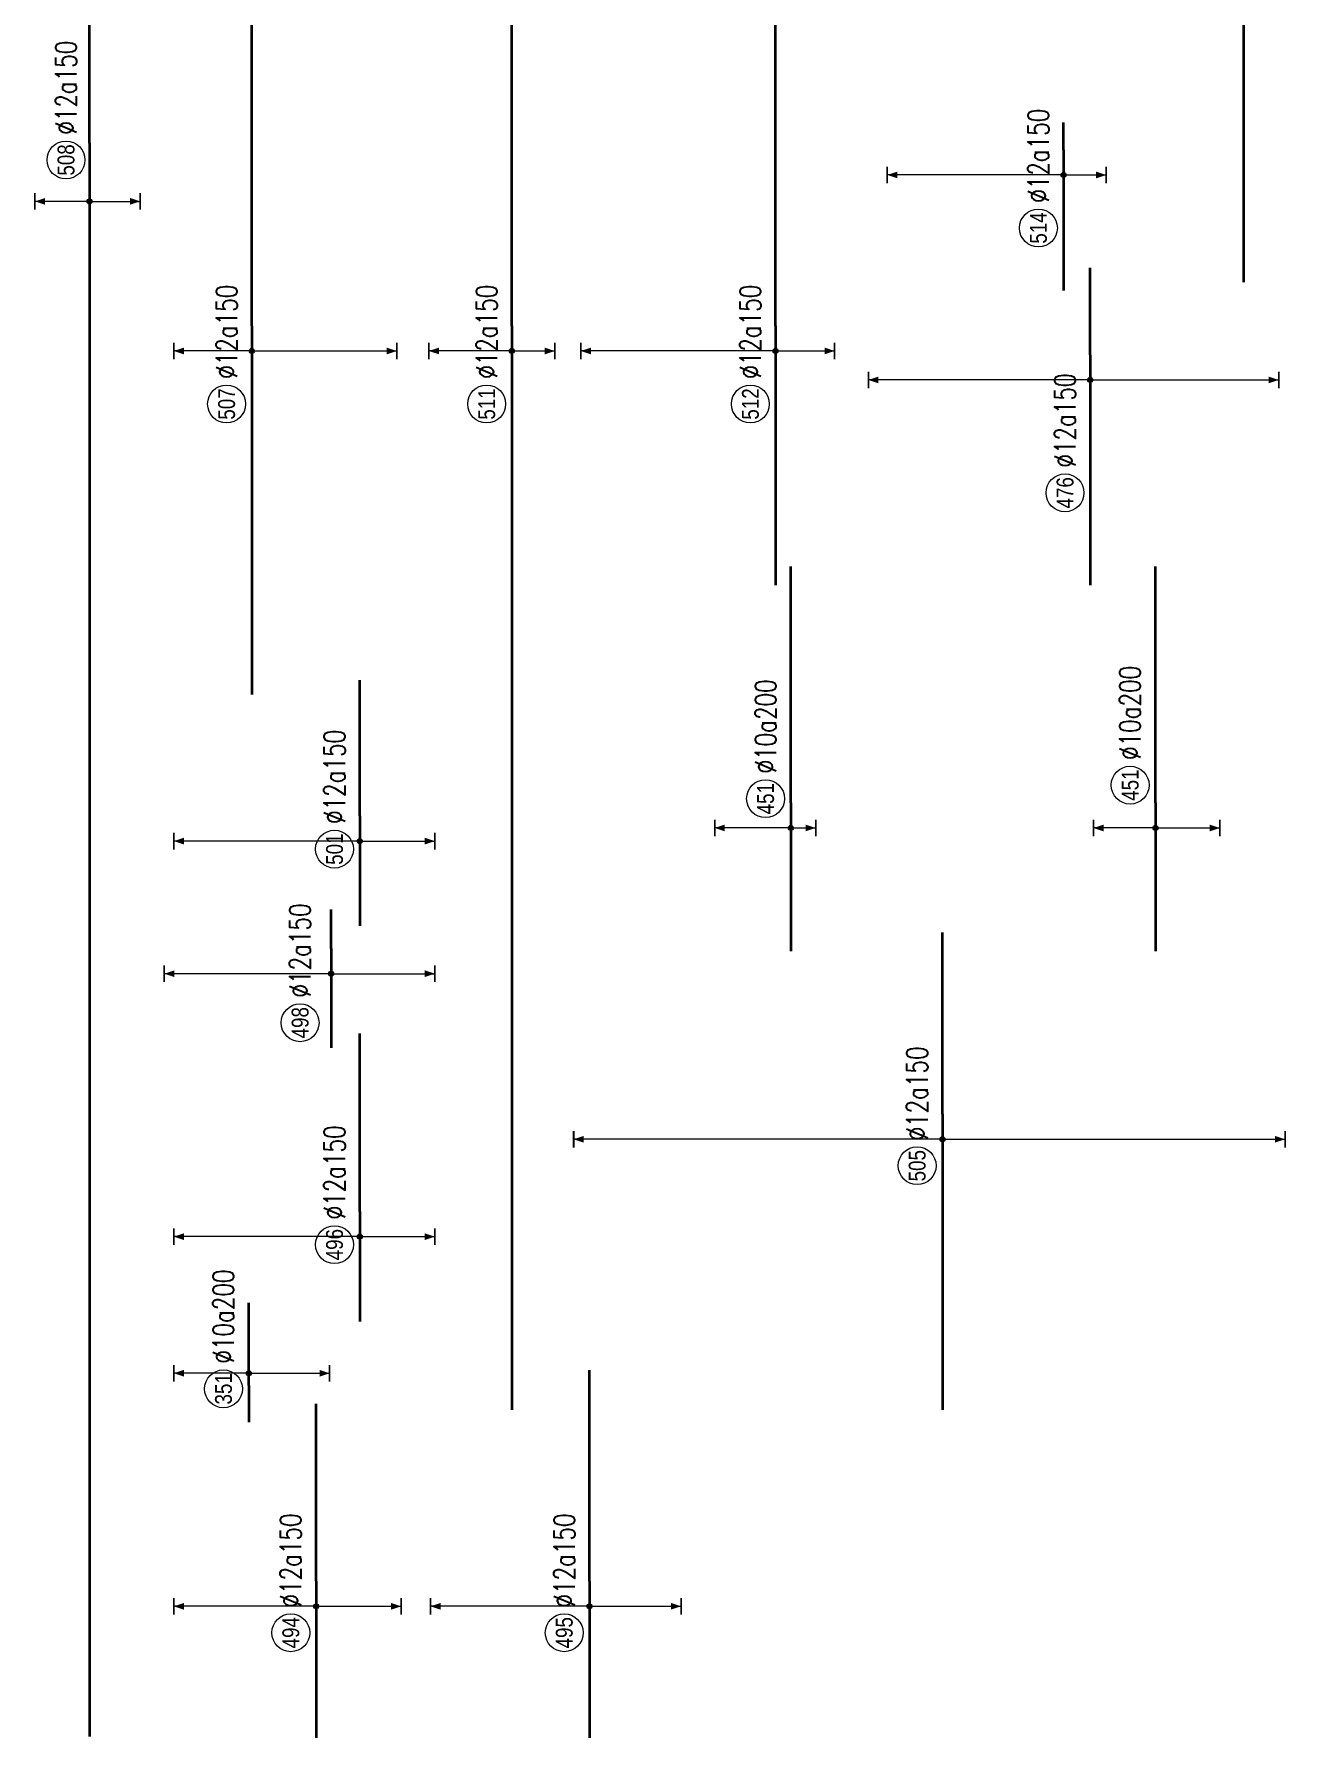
# Model space of a CAD drawing. Header units: millimetres. Extents: x -415354 to 883813, y -531490 to 486716.
# Drawn here: x 466053 to 495793, y -247170 to -206675 of the extents above; entities that cross this region are included whole.
import ezdxf
from ezdxf.enums import TextEntityAlignment as Align

# ---------------------------------------------------------------- set-up
doc = ezdxf.new("R2010")
doc.units = ezdxf.units.MM
doc.header["$MEASUREMENT"] = 0
for name, color, linetype, lineweight in [('NDC_S_DIM', 1, 'Continuous', 15), ('NDC_S_REBAR', 4, 'Continuous', 35), ('NDC_S_VN TEXT', 7, 'Continuous', 20)]:
    doc.layers.add(name, color=color, linetype=linetype, lineweight=lineweight)
doc.styles.add('ARIAL', font='arial.ttf', dxfattribs={"width": 0.8})
doc.styles.add('NDC_EN TXT', font='romans.shx', dxfattribs={"width": 0.8})

# ---------------------------------------------------------------- blocks, each defined once
blk = doc.blocks.new('*U1209')
at = {"layer": 'NDC_S_REBAR'}
for p in [(0, 0), (-114.08, 0), (-114.08, 0)]:
    blk.add_line(p, (-114.08, 0), dxfattribs=at)
at = {"layer": 'NDC_S_VN TEXT', "color": 3, "style": 'NDC_EN TXT', "width": 0.75}
blk.add_attdef('DKT', (5.1, 1.75), '', height=2.5, dxfattribs=at)
at = {"layer": 'NDC_S_VN TEXT', "style": 'ARIAL', "width": 0.8}
blk.add_attdef('KHT', text='', height=2, dxfattribs=at).set_placement((2.1, 3), align=Align.MIDDLE_CENTER)
blk = doc.blocks.new('*U1205')
h = blk.add_hatch(color=6)
edge = h.paths.add_edge_path()
edge.add_arc((-2.99, 0), 0.3, 0, 360)
at = {"layer": 'NDC_S_DIM', "color": 8}
for q in [(-2.99, 7.35), (-2.99, -7.65)]:
    blk.add_line((-2.99, 0), q, dxfattribs=at)
for points in [[(-3.99, 7.35, 0.2, 0.2, 0), (-1.99, 7.35, 0, 0, 0)], [(-3.99, -7.65, 0.2, 0.2, 0), (-1.99, -7.65, 0, 0, 0)]]:
    blk.add_lwpolyline(points, format="xyseb", dxfattribs=at)
at = {"layer": 'NDC_S_DIM'}
blk.add_circle((2.1, 3), 2.25, dxfattribs=at)
at = {"layer": 'NDC_S_DIM', "color": 6}
blk.add_circle((-2.99, 0), 0.3, dxfattribs=at)
at = {"layer": 'NDC_S_DIM', "color": 8}
for points in [[(-3.39, 6.15), (-2.99, 7.35), (-2.59, 6.15)], [(-3.39, -6.45), (-2.99, -7.65), (-2.59, -6.45)]]:
    blk.add_solid(points, dxfattribs=at)
at = {"layer": 'NDC_S_REBAR'}
for p, q in [((0, 0), (-17.62, 0)), ((-17.62, 0), (-17.62, 0)), ((0, 0), (28.08, 0)), ((28.08, 0), (28.08, 0)), ((28.08, 0), (28.08, 0)), ((-17.62, 0), (-17.62, 0))]:
    blk.add_line(p, q, dxfattribs=at)
at = {"layer": 'NDC_S_VN TEXT', "color": 3, "style": 'NDC_EN TXT', "width": 0.75}
blk.add_attdef('DKT', (5.1, 1.75), '', height=2.5, dxfattribs=at)
at = {"layer": 'NDC_S_VN TEXT', "style": 'ARIAL', "width": 0.8}
blk.add_attdef('KHT', text='', height=2, dxfattribs=at).set_placement((2.1, 3), align=Align.MIDDLE_CENTER)
blk = doc.blocks.new('*U1201')
h = blk.add_hatch(color=6)
edge = h.paths.add_edge_path()
edge.add_arc((-2.99, 0), 0.3, 0, 360)
at = {"layer": 'NDC_S_DIM', "color": 8}
for q in [(-2.99, 9.04), (-2.99, -2.96)]:
    blk.add_line((-2.99, 0), q, dxfattribs=at)
for points in [[(-3.99, 9.04, 0.2, 0.2, 0), (-1.99, 9.04, 0, 0, 0)], [(-3.99, -2.96, 0.2, 0.2, 0), (-1.99, -2.96, 0, 0, 0)]]:
    blk.add_lwpolyline(points, format="xyseb", dxfattribs=at)
at = {"layer": 'NDC_S_DIM'}
blk.add_circle((0.49, 3), 2.25, dxfattribs=at)
at = {"layer": 'NDC_S_DIM', "color": 6}
blk.add_circle((-2.99, 0), 0.3, dxfattribs=at)
at = {"layer": 'NDC_S_DIM', "color": 8}
for points in [[(-3.39, 7.84), (-2.99, 9.04), (-2.59, 7.84)], [(-3.39, -1.76), (-2.99, -2.96), (-2.59, -1.76)]]:
    blk.add_solid(points, dxfattribs=at)
at = {"layer": 'NDC_S_REBAR'}
for p, q in [((0, 0), (-17.62, 0)), ((-17.62, 0), (-17.62, 0)), ((0, 0), (28.08, 0)), ((28.08, 0), (28.08, 0)), ((28.08, 0), (28.08, 0)), ((-17.62, 0), (-17.62, 0))]:
    blk.add_line(p, q, dxfattribs=at)
at = {"layer": 'NDC_S_VN TEXT', "color": 3, "style": 'NDC_EN TXT', "width": 0.75}
blk.add_attdef('DKT', (3.49, 1.75), '', height=2.5, dxfattribs=at)
at = {"layer": 'NDC_S_VN TEXT', "style": 'ARIAL', "width": 0.8}
blk.add_attdef('KHT', text='', height=2, dxfattribs=at).set_placement((0.49, 3), align=Align.MIDDLE_CENTER)
blk = doc.blocks.new('*U1189')
h = blk.add_hatch(color=6)
edge = h.paths.add_edge_path()
edge.add_arc((-2.99, 0), 0.3, 0, 360)
at = {"layer": 'NDC_S_DIM', "color": 8}
for q in [(-2.99, 19.83), (-2.99, -12.3)]:
    blk.add_line((-2.99, 0), q, dxfattribs=at)
for points in [[(-3.99, 19.83, 0.2, 0.2, 0), (-1.99, 19.83, 0, 0, 0)], [(-3.99, -12.3, 0.2, 0.2, 0), (-1.99, -12.3, 0, 0, 0)]]:
    blk.add_lwpolyline(points, format="xyseb", dxfattribs=at)
at = {"layer": 'NDC_S_DIM'}
blk.add_circle((-8.82, 3.7), 2.25, dxfattribs=at)
at = {"layer": 'NDC_S_DIM', "color": 6}
blk.add_circle((-2.99, 0), 0.3, dxfattribs=at)
at = {"layer": 'NDC_S_DIM', "color": 8}
for points in [[(-3.39, 18.63), (-2.99, 19.83), (-2.59, 18.63)], [(-3.39, -11.1), (-2.99, -12.3), (-2.59, -11.1)]]:
    blk.add_solid(points, dxfattribs=at)
at = {"layer": 'NDC_S_REBAR'}
for p, q in [((0, 0), (-11.81, 0)), ((-11.81, 0), (-11.81, 0)), ((0, 0), (4.64, 0)), ((4.64, 0), (4.64, 0)), ((4.64, 0), (4.64, 0)), ((-11.81, 0), (-11.81, 0))]:
    blk.add_line(p, q, dxfattribs=at)
at = {"layer": 'NDC_S_VN TEXT', "style": 'ARIAL', "width": 0.8}
blk.add_attdef('KHT', text='', height=2, dxfattribs=at).set_placement((-8.82, 3.7), align=Align.MIDDLE_CENTER)
at = {"layer": 'NDC_S_VN TEXT', "color": 3, "style": 'NDC_EN TXT', "width": 0.75}
blk.add_attdef('DKT', (-5.82, 2.45), '', height=2.5, dxfattribs=at)
blk = doc.blocks.new('*U1188')
h = blk.add_hatch(color=6)
edge = h.paths.add_edge_path()
edge.add_arc((-2.99, 0), 0.3, 0, 360)
at = {"layer": 'NDC_S_DIM', "color": 8}
for q in [(-2.99, 20.95), (-2.99, -5.05)]:
    blk.add_line((-2.99, 0), q, dxfattribs=at)
for points in [[(-3.99, 20.95, 0.2, 0.2, 0), (-1.99, 20.95, 0, 0, 0)], [(-3.99, -5.05, 0.2, 0.2, 0), (-1.99, -5.05, 0, 0, 0)]]:
    blk.add_lwpolyline(points, format="xyseb", dxfattribs=at)
at = {"layer": 'NDC_S_DIM'}
blk.add_circle((-9.29, 3), 2.25, dxfattribs=at)
at = {"layer": 'NDC_S_DIM', "color": 6}
blk.add_circle((-2.99, 0), 0.3, dxfattribs=at)
at = {"layer": 'NDC_S_DIM', "color": 8}
for points in [[(-3.39, 19.75), (-2.99, 20.95), (-2.59, 19.75)], [(-3.39, -3.85), (-2.99, -5.05), (-2.59, -3.85)]]:
    blk.add_solid(points, dxfattribs=at)
at = {"layer": 'NDC_S_REBAR'}
for p, q in [((0, 0), (-16.72, 0)), ((-16.72, 0), (-16.72, 0)), ((0, 0), (3.23, 0)), ((3.23, 0), (3.23, 0)), ((3.23, 0), (3.23, 0)), ((-16.72, 0), (-16.72, 0))]:
    blk.add_line(p, q, dxfattribs=at)
at = {"layer": 'NDC_S_VN TEXT', "color": 3, "style": 'NDC_EN TXT', "width": 0.75}
blk.add_attdef('DKT', (-6.29, 1.75), '', height=2.5, dxfattribs=at)
at = {"layer": 'NDC_S_VN TEXT', "style": 'ARIAL', "width": 0.8}
blk.add_attdef('KHT', text='', height=2, dxfattribs=at).set_placement((-9.29, 3), align=Align.MIDDLE_CENTER)
blk = doc.blocks.new('*U1166')
h = blk.add_hatch(color=6)
edge = h.paths.add_edge_path()
edge.add_arc((-2.99, 0), 0.3, 0, 360)
at = {"layer": 'NDC_S_DIM', "color": 8}
for q in [(-2.99, 43.8), (-2.99, -40.7)]:
    blk.add_line((-2.99, 0), q, dxfattribs=at)
for points in [[(-3.99, 43.8, 0.2, 0.2, 0), (-1.99, 43.8, 0, 0, 0)], [(-3.99, -40.7, 0.2, 0.2, 0), (-1.99, -40.7, 0, 0, 0)]]:
    blk.add_lwpolyline(points, format="xyseb", dxfattribs=at)
at = {"layer": 'NDC_S_DIM'}
blk.add_circle((-6.13, 3), 2.25, dxfattribs=at)
at = {"layer": 'NDC_S_DIM', "color": 6}
blk.add_circle((-2.99, 0), 0.3, dxfattribs=at)
at = {"layer": 'NDC_S_DIM', "color": 8}
for points in [[(-3.39, 42.6), (-2.99, 43.8), (-2.59, 42.6)], [(-3.39, -39.5), (-2.99, -40.7), (-2.59, -39.5)]]:
    blk.add_solid(points, dxfattribs=at)
at = {"layer": 'NDC_S_REBAR'}
for p, q in [((0, 0), (-35.13, 0)), ((-35.13, 0), (-35.13, 0)), ((0, 0), (21.57, 0)), ((21.57, 0), (21.57, 0)), ((21.57, 0), (21.57, 0)), ((-35.13, 0), (-35.13, 0))]:
    blk.add_line(p, q, dxfattribs=at)
at = {"layer": 'NDC_S_VN TEXT', "color": 3, "style": 'NDC_EN TXT', "width": 0.75}
blk.add_attdef('DKT', (-3.13, 1.75), '', height=2.5, dxfattribs=at)
at = {"layer": 'NDC_S_VN TEXT', "style": 'ARIAL', "width": 0.8}
blk.add_attdef('KHT', text='', height=2, dxfattribs=at).set_placement((-6.13, 3), align=Align.MIDDLE_CENTER)
blk = doc.blocks.new('*U1164')
h = blk.add_hatch(color=6)
edge = h.paths.add_edge_path()
edge.add_arc((-2.99, 0), 0.3, 0, 360)
at = {"layer": 'NDC_S_DIM', "color": 8}
for q in [(-2.99, 22.08), (-2.99, -8.92)]:
    blk.add_line((-2.99, 0), q, dxfattribs=at)
for points in [[(-3.99, 22.08, 0.2, 0.2, 0), (-1.99, 22.08, 0, 0, 0)], [(-3.99, -8.92, 0.2, 0.2, 0), (-1.99, -8.92, 0, 0, 0)]]:
    blk.add_lwpolyline(points, format="xyseb", dxfattribs=at)
at = {"layer": 'NDC_S_DIM'}
blk.add_circle((-3.94, 3), 2.25, dxfattribs=at)
at = {"layer": 'NDC_S_DIM', "color": 6}
blk.add_circle((-2.99, 0), 0.3, dxfattribs=at)
at = {"layer": 'NDC_S_DIM', "color": 8}
for points in [[(-3.39, 20.88), (-2.99, 22.08), (-2.59, 20.88)], [(-3.39, -7.72), (-2.99, -8.92), (-2.59, -7.72)]]:
    blk.add_solid(points, dxfattribs=at)
at = {"layer": 'NDC_S_REBAR'}
for p, q in [((0, 0), (-13.06, 0)), ((-13.06, 0), (-13.06, 0)), ((0, 0), (16.14, 0)), ((16.14, 0), (16.14, 0)), ((16.14, 0), (16.14, 0)), ((-13.06, 0), (-13.06, 0))]:
    blk.add_line(p, q, dxfattribs=at)
at = {"layer": 'NDC_S_VN TEXT', "color": 3, "style": 'NDC_EN TXT', "width": 0.75}
blk.add_attdef('DKT', (-0.94, 1.75), '', height=2.5, dxfattribs=at)
at = {"layer": 'NDC_S_VN TEXT', "style": 'ARIAL', "width": 0.8}
blk.add_attdef('KHT', text='', height=2, dxfattribs=at).set_placement((-3.94, 3), align=Align.MIDDLE_CENTER)
blk = doc.blocks.new('*U1163')
h = blk.add_hatch(color=6)
edge = h.paths.add_edge_path()
edge.add_arc((-2.99, 0), 0.3, 0, 360)
at = {"layer": 'NDC_S_DIM', "color": 8}
for q in [(-2.99, 9.86), (-2.99, -5.09)]:
    blk.add_line((-2.99, 0), q, dxfattribs=at)
for points in [[(-3.99, 9.86, 0.2, 0.2, 0), (-1.99, 9.86, 0, 0, 0)], [(-3.99, -5.09, 0.2, 0.2, 0), (-1.99, -5.09, 0, 0, 0)]]:
    blk.add_lwpolyline(points, format="xyseb", dxfattribs=at)
at = {"layer": 'NDC_S_DIM'}
blk.add_circle((-9.29, 3), 2.25, dxfattribs=at)
at = {"layer": 'NDC_S_DIM', "color": 6}
blk.add_circle((-2.99, 0), 0.3, dxfattribs=at)
at = {"layer": 'NDC_S_DIM', "color": 8}
for points in [[(-3.39, 8.66), (-2.99, 9.86), (-2.59, 8.66)], [(-3.39, -3.89), (-2.99, -5.09), (-2.59, -3.89)]]:
    blk.add_solid(points, dxfattribs=at)
at = {"layer": 'NDC_S_REBAR'}
for p, q in [((0, 0), (-128.81, 0)), ((-128.81, 0), (-128.81, 0)), ((0, 0), (65.39, 0)), ((65.39, 0), (65.39, 0)), ((65.39, 0), (65.39, 0)), ((-128.81, 0), (-128.81, 0))]:
    blk.add_line(p, q, dxfattribs=at)
at = {"layer": 'NDC_S_VN TEXT', "color": 3, "style": 'NDC_EN TXT', "width": 0.75}
blk.add_attdef('DKT', (-6.29, 1.75), '', height=2.5, dxfattribs=at)
at = {"layer": 'NDC_S_VN TEXT', "style": 'ARIAL', "width": 0.8}
blk.add_attdef('KHT', text='', height=2, dxfattribs=at).set_placement((-9.29, 3), align=Align.MIDDLE_CENTER)
blk = doc.blocks.new('*U1162')
h = blk.add_hatch(color=6)
edge = h.paths.add_edge_path()
edge.add_arc((-2.99, 0), 0.3, 0, 360)
at = {"layer": 'NDC_S_DIM', "color": 8}
for q in [(-2.99, 9.27), (-2.99, -17.23)]:
    blk.add_line((-2.99, 0), q, dxfattribs=at)
for points in [[(-3.99, 9.27, 0.2, 0.2, 0), (-1.99, 9.27, 0, 0, 0)], [(-3.99, -17.23, 0.2, 0.2, 0), (-1.99, -17.23, 0, 0, 0)]]:
    blk.add_lwpolyline(points, format="xyseb", dxfattribs=at)
at = {"layer": 'NDC_S_DIM'}
blk.add_circle((-9.29, 3), 2.25, dxfattribs=at)
at = {"layer": 'NDC_S_DIM', "color": 6}
blk.add_circle((-2.99, 0), 0.3, dxfattribs=at)
at = {"layer": 'NDC_S_DIM', "color": 8}
for points in [[(-3.39, 8.07), (-2.99, 9.27), (-2.59, 8.07)], [(-3.39, -16.03), (-2.99, -17.23), (-2.59, -16.03)]]:
    blk.add_solid(points, dxfattribs=at)
at = {"layer": 'NDC_S_REBAR'}
for p, q in [((0, 0), (-43.81, 0)), ((-43.81, 0), (-43.81, 0)), ((0, 0), (65.39, 0)), ((65.39, 0), (65.39, 0)), ((65.39, 0), (65.39, 0)), ((-43.81, 0), (-43.81, 0))]:
    blk.add_line(p, q, dxfattribs=at)
at = {"layer": 'NDC_S_VN TEXT', "color": 3, "style": 'NDC_EN TXT', "width": 0.75}
blk.add_attdef('DKT', (-6.29, 1.75), '', height=2.5, dxfattribs=at)
at = {"layer": 'NDC_S_VN TEXT', "style": 'ARIAL', "width": 0.8}
blk.add_attdef('KHT', text='', height=2, dxfattribs=at).set_placement((-9.29, 3), align=Align.MIDDLE_CENTER)
blk = doc.blocks.new('*U1161')
h = blk.add_hatch(color=6)
edge = h.paths.add_edge_path()
edge.add_arc((-2.99, 0), 0.3, 0, 360)
at = {"layer": 'NDC_S_DIM', "color": 8}
for q in [(-2.99, 23.15), (-2.99, -7.01)]:
    blk.add_line((-2.99, 0), q, dxfattribs=at)
for points in [[(-3.99, 23.15, 0.2, 0.2, 0), (-1.99, 23.15, 0, 0, 0)], [(-3.99, -7.01, 0.2, 0.2, 0), (-1.99, -7.01, 0, 0, 0)]]:
    blk.add_lwpolyline(points, format="xyseb", dxfattribs=at)
at = {"layer": 'NDC_S_DIM'}
blk.add_circle((-9.29, 3), 2.25, dxfattribs=at)
at = {"layer": 'NDC_S_DIM', "color": 6}
blk.add_circle((-2.99, 0), 0.3, dxfattribs=at)
at = {"layer": 'NDC_S_DIM', "color": 8}
for points in [[(-3.39, 21.95), (-2.99, 23.15), (-2.59, 21.95)], [(-3.39, -5.81), (-2.99, -7.01), (-2.59, -5.81)]]:
    blk.add_solid(points, dxfattribs=at)
at = {"layer": 'NDC_S_REBAR'}
for p, q in [((0, 0), (-30.81, 0)), ((-30.81, 0), (-30.81, 0)), ((0, 0), (65.39, 0)), ((65.39, 0), (65.39, 0)), ((65.39, 0), (65.39, 0)), ((-30.81, 0), (-30.81, 0))]:
    blk.add_line(p, q, dxfattribs=at)
at = {"layer": 'NDC_S_VN TEXT', "color": 3, "style": 'NDC_EN TXT', "width": 0.75}
blk.add_attdef('DKT', (-6.29, 1.75), '', height=2.5, dxfattribs=at)
at = {"layer": 'NDC_S_VN TEXT', "style": 'ARIAL', "width": 0.8}
blk.add_attdef('KHT', text='', height=2, dxfattribs=at).set_placement((-9.29, 3), align=Align.MIDDLE_CENTER)
blk = doc.blocks.new('*U1130')
h = blk.add_hatch(color=6)
edge = h.paths.add_edge_path()
edge.add_arc((1.45, 0), 0.3, 0, 360)
at = {"layer": 'NDC_S_DIM', "color": 8}
for q in [(1.45, 8.89), (1.45, -9.61)]:
    blk.add_line((1.45, 0), q, dxfattribs=at)
for points in [[(0.45, 8.89, 0.2, 0.2, 0), (2.45, 8.89, 0, 0, 0)], [(0.45, -9.61, 0.2, 0.2, 0), (2.45, -9.61, 0, 0, 0)]]:
    blk.add_lwpolyline(points, format="xyseb", dxfattribs=at)
at = {"layer": 'NDC_S_DIM'}
blk.add_circle((-0.4, 3), 2.25, dxfattribs=at)
at = {"layer": 'NDC_S_DIM', "color": 6}
blk.add_circle((1.45, 0), 0.3, dxfattribs=at)
at = {"layer": 'NDC_S_DIM', "color": 8}
for points in [[(1.05, 7.69), (1.45, 8.89), (1.85, 7.69)], [(1.05, -8.41), (1.45, -9.61), (1.85, -8.41)]]:
    blk.add_solid(points, dxfattribs=at)
at = {"layer": 'NDC_S_REBAR'}
for p, q in [((0, 0), (-4.38, 0)), ((-4.38, 0), (-4.38, 0)), ((0, 0), (9.82, 0)), ((9.82, 0), (9.82, 0)), ((9.82, 0), (9.82, 0)), ((-4.38, 0), (-4.38, 0))]:
    blk.add_line(p, q, dxfattribs=at)
at = {"layer": 'NDC_S_VN TEXT', "color": 3, "style": 'NDC_EN TXT', "width": 0.75}
blk.add_attdef('DKT', (2.6, 1.75), '', height=2.5, dxfattribs=at)
at = {"layer": 'NDC_S_VN TEXT', "style": 'ARIAL', "width": 0.8}
blk.add_attdef('KHT', text='', height=2, dxfattribs=at).set_placement((-0.4, 3), align=Align.MIDDLE_CENTER)
blk = doc.blocks.new('*U1125')
h = blk.add_hatch(color=6)
edge = h.paths.add_edge_path()
edge.add_arc((-6.91, 0), 0.3, 0, 360)
at = {"layer": 'NDC_S_DIM', "color": 8}
for q in [(-6.91, 6.49), (-6.91, -6.01)]:
    blk.add_line((-6.91, 0), q, dxfattribs=at)
for points in [[(-7.91, 6.49, 0.2, 0.2, 0), (-5.91, 6.49, 0, 0, 0)], [(-7.91, -6.01, 0.2, 0.2, 0), (-5.91, -6.01, 0, 0, 0)]]:
    blk.add_lwpolyline(points, format="xyseb", dxfattribs=at)
at = {"layer": 'NDC_S_DIM'}
blk.add_circle((-1.99, 2.8), 2.25, dxfattribs=at)
at = {"layer": 'NDC_S_DIM', "color": 6}
blk.add_circle((-6.91, 0), 0.3, dxfattribs=at)
at = {"layer": 'NDC_S_DIM', "color": 8}
for points in [[(-7.31, 5.29), (-6.91, 6.49), (-6.51, 5.29)], [(-7.31, -4.81), (-6.91, -6.01), (-6.51, -4.81)]]:
    blk.add_solid(points, dxfattribs=at)
at = {"layer": 'NDC_S_REBAR'}
for p, q in [((0, 0), (-189.33, 0)), ((-189.33, 0), (-189.33, 0)), ((0, 0), (255.69, 0)), ((-189.33, 0), (-189.33, 0))]:
    blk.add_line(p, q, dxfattribs=at)
at = {"layer": 'NDC_S_VN TEXT', "style": 'ARIAL', "width": 0.8}
blk.add_attdef('KHT', text='', height=2, dxfattribs=at).set_placement((-1.99, 2.8), align=Align.MIDDLE_CENTER)
at = {"layer": 'NDC_S_VN TEXT', "color": 3, "style": 'NDC_EN TXT', "width": 0.75}
blk.add_attdef('DKT', (1.01, 1.55), '', height=2.5, dxfattribs=at)
blk = doc.blocks.new('*U1124')
h = blk.add_hatch(color=6)
edge = h.paths.add_edge_path()
edge.add_arc((-2.99, 0), 0.3, 0, 360)
at = {"layer": 'NDC_S_DIM', "color": 8}
for q in [(-2.99, 18.88), (-2.99, -10.87)]:
    blk.add_line((-2.99, 0), q, dxfattribs=at)
for points in [[(-3.99, 18.88, 0.2, 0.2, 0), (-1.99, 18.88, 0, 0, 0)], [(-3.99, -10.87, 0.2, 0.2, 0), (-1.99, -10.87, 0, 0, 0)]]:
    blk.add_lwpolyline(points, format="xyseb", dxfattribs=at)
at = {"layer": 'NDC_S_DIM'}
blk.add_circle((-6.13, 3), 2.25, dxfattribs=at)
at = {"layer": 'NDC_S_DIM', "color": 6}
blk.add_circle((-2.99, 0), 0.3, dxfattribs=at)
at = {"layer": 'NDC_S_DIM', "color": 8}
for points in [[(-3.39, 17.68), (-2.99, 18.88), (-2.59, 17.68)], [(-3.39, -9.67), (-2.99, -10.87), (-2.59, -9.67)]]:
    blk.add_solid(points, dxfattribs=at)
at = {"layer": 'NDC_S_REBAR'}
for p, q in [((0, 0), (-18.63, 0)), ((-18.63, 0), (-18.63, 0)), ((0, 0), (25.07, 0)), ((25.07, 0), (25.07, 0)), ((25.07, 0), (25.07, 0)), ((-18.63, 0), (-18.63, 0))]:
    blk.add_line(p, q, dxfattribs=at)
at = {"layer": 'NDC_S_VN TEXT', "color": 3, "style": 'NDC_EN TXT', "width": 0.75}
blk.add_attdef('DKT', (-3.13, 1.75), '', height=2.5, dxfattribs=at)
at = {"layer": 'NDC_S_VN TEXT', "style": 'ARIAL', "width": 0.8}
blk.add_attdef('KHT', text='', height=2, dxfattribs=at).set_placement((-6.13, 3), align=Align.MIDDLE_CENTER)
blk = doc.blocks.new('*U1123')
h = blk.add_hatch(color=6)
edge = h.paths.add_edge_path()
edge.add_arc((-2.99, 0), 0.3, 0, 360)
at = {"layer": 'NDC_S_DIM', "color": 8}
for q in [(-2.99, 16.89), (-2.99, -10.11)]:
    blk.add_line((-2.99, 0), q, dxfattribs=at)
for points in [[(-3.99, 16.89, 0.2, 0.2, 0), (-1.99, 16.89, 0, 0, 0)], [(-3.99, -10.11, 0.2, 0.2, 0), (-1.99, -10.11, 0, 0, 0)]]:
    blk.add_lwpolyline(points, format="xyseb", dxfattribs=at)
at = {"layer": 'NDC_S_DIM'}
blk.add_circle((-6.13, 3), 2.25, dxfattribs=at)
at = {"layer": 'NDC_S_DIM', "color": 6}
blk.add_circle((-2.99, 0), 0.3, dxfattribs=at)
at = {"layer": 'NDC_S_DIM', "color": 8}
for points in [[(-3.39, 15.69), (-2.99, 16.89), (-2.59, 15.69)], [(-3.39, -8.91), (-2.99, -10.11), (-2.59, -8.91)]]:
    blk.add_solid(points, dxfattribs=at)
at = {"layer": 'NDC_S_REBAR'}
for p, q in [((0, 0), (-18.63, 0)), ((-18.63, 0), (-18.63, 0)), ((0, 0), (21.07, 0)), ((21.07, 0), (21.07, 0)), ((21.07, 0), (21.07, 0)), ((-18.63, 0), (-18.63, 0))]:
    blk.add_line(p, q, dxfattribs=at)
at = {"layer": 'NDC_S_VN TEXT', "color": 3, "style": 'NDC_EN TXT', "width": 0.75}
blk.add_attdef('DKT', (-3.13, 1.75), '', height=2.5, dxfattribs=at)
at = {"layer": 'NDC_S_VN TEXT', "style": 'ARIAL', "width": 0.8}
blk.add_attdef('KHT', text='', height=2, dxfattribs=at).set_placement((-6.13, 3), align=Align.MIDDLE_CENTER)
blk = doc.blocks.new('*U1122')
h = blk.add_hatch(color=6)
edge = h.paths.add_edge_path()
edge.add_arc((-2.99, 0), 0.3, 0, 360)
at = {"layer": 'NDC_S_DIM', "color": 8}
for q in [(-2.99, 22.08), (-2.99, -8.92)]:
    blk.add_line((-2.99, 0), q, dxfattribs=at)
for points in [[(-3.99, 22.08, 0.2, 0.2, 0), (-1.99, 22.08, 0, 0, 0)], [(-3.99, -8.92, 0.2, 0.2, 0), (-1.99, -8.92, 0, 0, 0)]]:
    blk.add_lwpolyline(points, format="xyseb", dxfattribs=at)
at = {"layer": 'NDC_S_DIM'}
blk.add_circle((-3.94, 3), 2.25, dxfattribs=at)
at = {"layer": 'NDC_S_DIM', "color": 6}
blk.add_circle((-2.99, 0), 0.3, dxfattribs=at)
at = {"layer": 'NDC_S_DIM', "color": 8}
for points in [[(-3.39, 20.88), (-2.99, 22.08), (-2.59, 20.88)], [(-3.39, -7.72), (-2.99, -8.92), (-2.59, -7.72)]]:
    blk.add_solid(points, dxfattribs=at)
at = {"layer": 'NDC_S_REBAR'}
for p, q in [((0, 0), (-13.06, 0)), ((-13.06, 0), (-13.06, 0)), ((0, 0), (21.14, 0)), ((21.14, 0), (21.14, 0)), ((21.14, 0), (21.14, 0)), ((-13.06, 0), (-13.06, 0))]:
    blk.add_line(p, q, dxfattribs=at)
at = {"layer": 'NDC_S_VN TEXT', "color": 3, "style": 'NDC_EN TXT', "width": 0.75}
blk.add_attdef('DKT', (-0.94, 1.75), '', height=2.5, dxfattribs=at)
at = {"layer": 'NDC_S_VN TEXT', "style": 'ARIAL', "width": 0.8}
blk.add_attdef('KHT', text='', height=2, dxfattribs=at).set_placement((-3.94, 3), align=Align.MIDDLE_CENTER)
blk = doc.blocks.new('*U1120')
h = blk.add_hatch(color=6)
edge = h.paths.add_edge_path()
edge.add_arc((-2.99, 0), 0.3, 0, 360)
at = {"layer": 'NDC_S_DIM', "color": 8}
for q in [(-2.99, 26.36), (-2.99, -22.39)]:
    blk.add_line((-2.99, 0), q, dxfattribs=at)
for points in [[(-3.99, 26.36, 0.2, 0.2, 0), (-1.99, 26.36, 0, 0, 0)], [(-3.99, -22.39, 0.2, 0.2, 0), (-1.99, -22.39, 0, 0, 0)]]:
    blk.add_lwpolyline(points, format="xyseb", dxfattribs=at)
at = {"layer": 'NDC_S_DIM'}
blk.add_circle((-16.4, 3), 2.25, dxfattribs=at)
at = {"layer": 'NDC_S_DIM', "color": 6}
blk.add_circle((-2.99, 0), 0.3, dxfattribs=at)
at = {"layer": 'NDC_S_DIM', "color": 8}
for points in [[(-3.39, 25.16), (-2.99, 26.36), (-2.59, 25.16)], [(-3.39, -21.19), (-2.99, -22.39), (-2.59, -21.19)]]:
    blk.add_solid(points, dxfattribs=at)
at = {"layer": 'NDC_S_REBAR'}
for p, q in [((0, 0), (-27.36, 0)), ((-27.36, 0), (-27.36, 0)), ((0, 0), (10.34, 0)), ((10.34, 0), (10.34, 0)), ((10.34, 0), (10.34, 0)), ((-27.36, 0), (-27.36, 0))]:
    blk.add_line(p, q, dxfattribs=at)
at = {"layer": 'NDC_S_VN TEXT', "color": 3, "style": 'NDC_EN TXT', "width": 0.75}
blk.add_attdef('DKT', (-13.4, 1.75), '', height=2.5, dxfattribs=at)
at = {"layer": 'NDC_S_VN TEXT', "style": 'ARIAL', "width": 0.8}
blk.add_attdef('KHT', text='', height=2, dxfattribs=at).set_placement((-16.4, 3), align=Align.MIDDLE_CENTER)

msp = doc.modelspace()

# ---------------------------------------------------------------- block references
at = {"xscale": 200, "yscale": 200, "zscale": 200, "rotation": 90}
for name, p, values in [('*U1125', (467371.2, -209268.9), {'KHT': '508', 'DKT': '%%C12a150'}), ('*U1162', (471225.9, -213608.7), {'KHT': '507', 'DKT': '%%C12a150'}), ('*U1163', (477405, -213608.7), {'KHT': '511', 'DKT': '%%C12a150'}), ('*U1161', (483670.1, -213608.7), {'KHT': '512', 'DKT': '%%C12a150'}), ('*U1188', (490512.6, -209425.5), {'KHT': '514', 'DKT': '%%C12a150'}), ('*U1120', (491145.3, -214297.5), {'KHT': '476', 'DKT': '%%C12a150'}), ('*U1201', (484030.7, -224945.3), {'KHT': '451', 'DKT': '%%c10a200'}), ('*U1205', (492691.9, -224945.3), {'KHT': '451', 'DKT': '%%c10a200'}), ('*U1164', (473789.4, -225258.3), {'KHT': '501', 'DKT': '%%C12a150'}), ('*U1189', (473112.4, -228408.3), {'KHT': '498', 'DKT': '%%C12a150'}), ('*U1166', (487631.8, -232344.4), {'KHT': '505', 'DKT': '%%C12a150'}), ('*U1122', (473789.4, -234658.3), {'KHT': '496', 'DKT': '%%C12a150'}), ('*U1130', (471151.7, -238793), {'KHT': '351', 'DKT': '%%c10a200'}), ('*U1124', (479247.9, -243444.4), {'KHT': '495', 'DKT': '%%C12a150'}), ('*U1123', (472751.4, -243444.4), {'KHT': '494', 'DKT': '%%C12a150'})]:
    msp.add_blockref(name, p, dxfattribs=at).add_auto_attribs(values)
msp.add_blockref('*U1209', (494788.5, -189753.6), dxfattribs=at)

doc.saveas('drawing.dxf')
